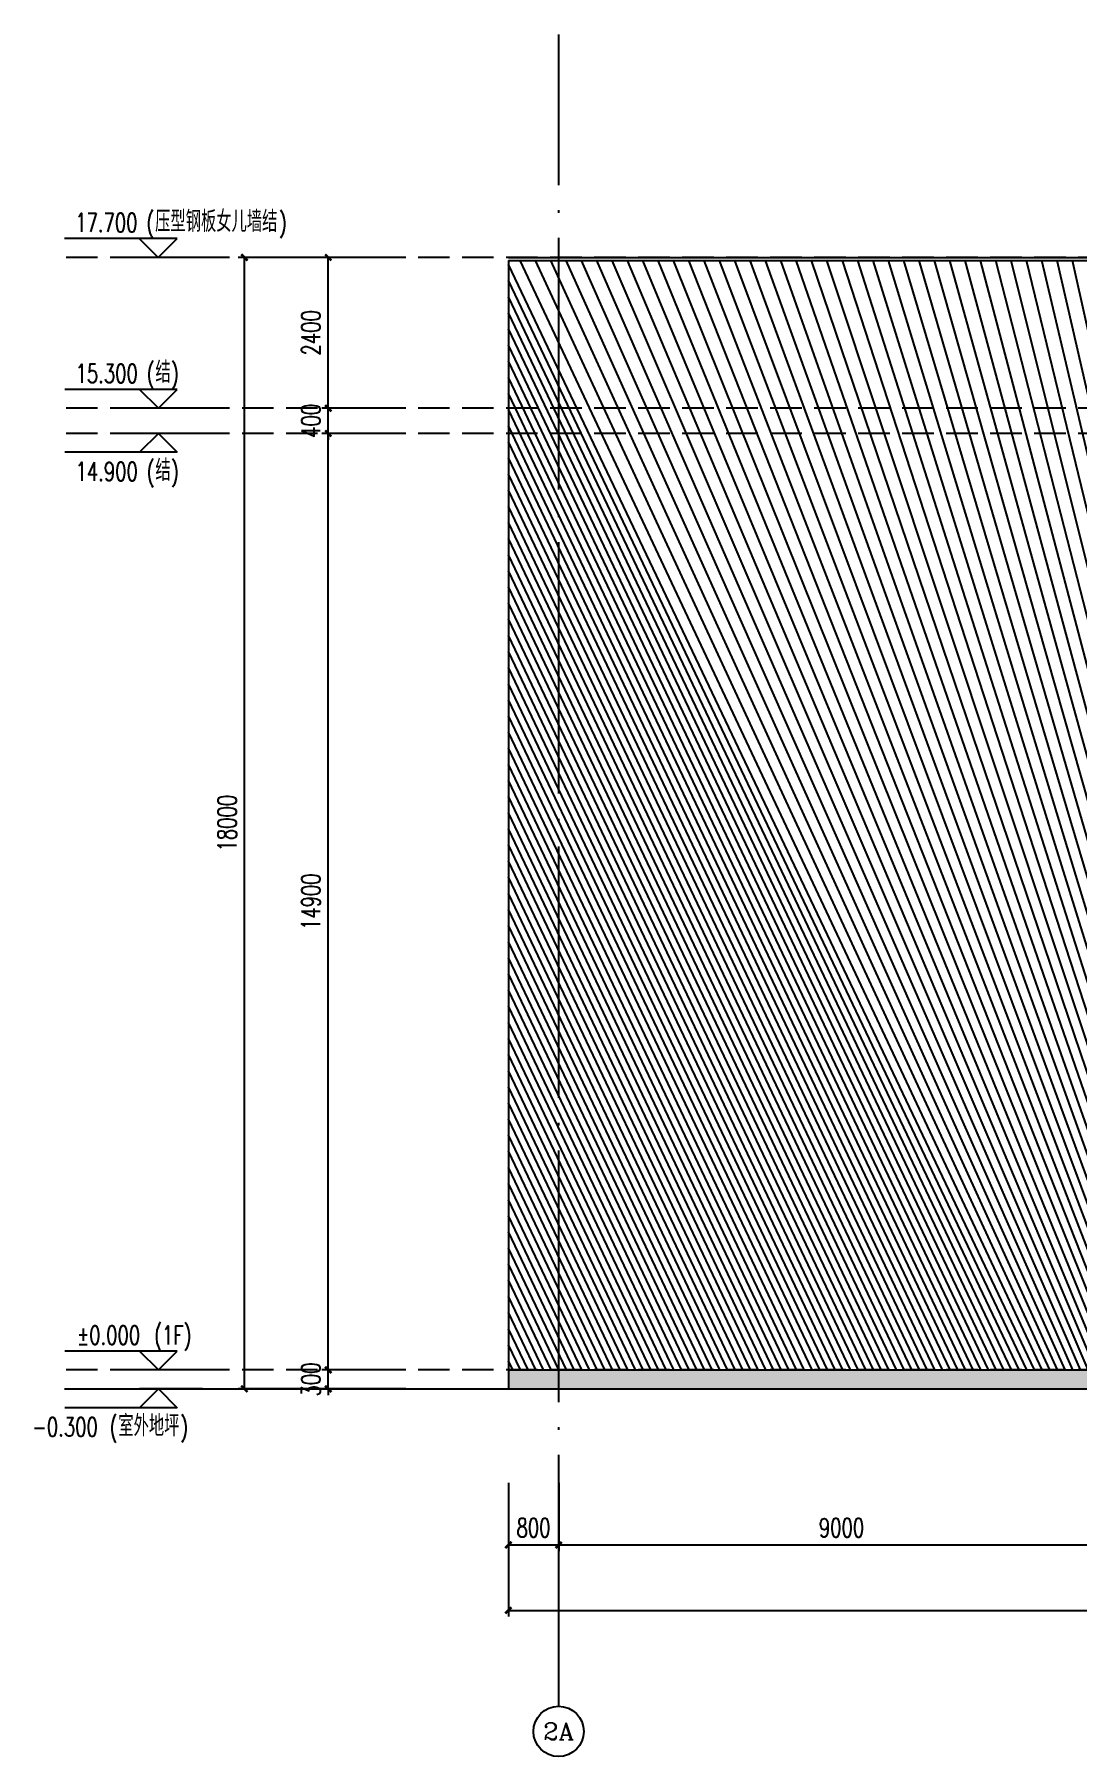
# Model space of a CAD drawing. Extents: x -4210259 to 293730, y -7499 to 868879.
# Drawn here: x -910898 to -894305, y 511087 to 538485 of the extents above; entities that cross this region are included whole.
import ezdxf
from ezdxf.enums import TextEntityAlignment as Align

# ---------------------------------------------------------------- set-up
doc = ezdxf.new("R2010")
doc.units = 0
doc.header["$LTSCALE"] = 1000
doc.header["$MEASUREMENT"] = 0
doc.linetypes.add('__DASH', pattern=[0.35, 0.25, -0.1])
doc.linetypes.add('DOTE', pattern=[2.4200000000000004, 2, -0.2, 0.02, -0.2])
doc.layers.get('Defpoints').update_dxf_attribs({"color": 210})
for name, color, linetype in [('A-AXIS-D', 1, 'Continuous'), ('A-AXIS-DOTE', 14, 'DOTE'), ('A-HATCH-2', 251, 'Continuous'), ('A-LIN-V', 9, 'Continuous'), ('AS-WALL', 40, 'Continuous'), ('DIM_ELEV', 3, 'Continuous'), ('PUB_TEXT', 7, 'Continuous')]:
    doc.layers.add(name, color=color, linetype=linetype)
doc.styles.add('_TCH_AXIS', font='COMPLEX', dxfattribs={"bigfont": 'GBCBIG'})
doc.styles.add('_TCH_DIM', font='SIMPLEX', dxfattribs={"bigfont": 'GBCBIG'})
doc.styles.add('_TCH_DIM_T3', font='SIMPLEX', dxfattribs={"width": 0.7058823529411765, "bigfont": 'GBCBIG'})
doc.dimstyles.new('_TCH_ARCH&&100', dxfattribs={"dimtxt": 297.5, "dimasz": 100, "dimexe": 100, "dimexo": 100, "dimgap": 126.25, "dimtad": 1, "dimdec": 0, "dimzin": 0, "dimdsep": 46, "dimtxsty": '_TCH_DIM_T3', "dimblk": 'ARCHTICK', "dimcen": 0.09, "dimclrt": 7, "dimazin": 2, "dimtfac": 1, "dimtdec": 0, "dimtix": 1, "dimtmove": 2, "dimatfit": 3, "dimfxl": 0, "dimtolj": 1, "dimtzin": 0, "dimarcsym": 0})

# ---------------------------------------------------------------- blocks, each defined once
blk = doc.blocks.new('_ArchTick')
at = {"color": 0, "linetype": 'ByBlock', "const_width": 0.4}
blk.add_lwpolyline([(-0.5, -0.5), (0.5, 0.5)], dxfattribs=at)
blk = doc.blocks.new('*D482')
at = {"layer": 'A-AXIS-D', "color": 0, "lineweight": -2}
for p, q in [((-906326.1936800354, 534937.4520265253), (-907659.5270133689, 534937.4520265253)), ((-907559.5270133689, 516937.4520265248), (-907559.5270133689, 534937.4520265253)), ((-906326.1936800354, 516937.4520265248), (-907659.5270133689, 516937.4520265248))]:
    blk.add_line(p, q, dxfattribs=at)
at = {"layer": 'Defpoints', "color": 0}
for p in [(-907559.5270133689, 534937.4520265253), (-906226.1936800354, 534937.4520265253), (-906226.1936800354, 516937.4520265248)]:
    blk.add_point(p, dxfattribs=at)
at = {"layer": 'A-AXIS-D', "color": 0, "lineweight": -2, "xscale": 100, "yscale": 100, "zscale": 100}
for p, rotation in [((-907559.5270133689, 534937.4520265253), 90), ((-907559.5270133689, 516937.4520265248), 270)]:
    blk.add_blockref('_ArchTick', p, dxfattribs=dict(at, rotation=rotation))
at = {"layer": 'A-AXIS-D', "color": 7, "insert": (-907834.5270133686, 525937.4520265252), "char_height": 297.5, "attachment_point": 5, "rotation": 90, "style": '_TCH_DIM_T3'}
blk.add_mtext('\\A1;18000', dxfattribs=at)
blk = doc.blocks.new('*D483')
at = {"layer": 'A-AXIS-D', "color": 0, "lineweight": -2}
for p, q in [((-906224.5270133682, 517237.4520265251), (-906224.5270133682, 517337.4520265251)), ((-904991.1936800345, 517237.4520265251), (-906324.5270133682, 517237.4520265251)), ((-906224.5270133682, 516937.4520265248), (-906224.5270133682, 517237.4520265251)), ((-904991.1936800345, 516937.4520265248), (-906324.5270133682, 516937.4520265248)), ((-906224.5270133682, 516937.4520265248), (-906224.5270133682, 516837.4520265248))]:
    blk.add_line(p, q, dxfattribs=at)
at = {"layer": 'Defpoints', "color": 0}
for p in [(-906224.5270133682, 517237.4520265251), (-904891.1936800345, 517237.4520265251), (-904891.1936800345, 516937.4520265248)]:
    blk.add_point(p, dxfattribs=at)
at = {"layer": 'A-AXIS-D', "color": 0, "lineweight": -2, "xscale": 100, "yscale": 100, "zscale": 100}
for p, rotation in [((-906224.5270133682, 517237.4520265251), 270), ((-906224.5270133682, 516937.4520265248), 90)]:
    blk.add_blockref('_ArchTick', p, dxfattribs=dict(at, rotation=rotation))
at = {"layer": 'A-AXIS-D', "color": 7, "insert": (-906499.5270133679, 517087.4520265251), "char_height": 297.5, "attachment_point": 5, "rotation": 90, "style": '_TCH_DIM_T3'}
blk.add_mtext('\\A1;300', dxfattribs=at)
blk = doc.blocks.new('*D484')
at = {"layer": 'A-AXIS-D', "color": 0, "lineweight": -2}
for p, q in [((-904991.1936800345, 532137.4520265252), (-906324.5270133682, 532137.4520265252)), ((-906224.5270133682, 517237.4520265251), (-906224.5270133682, 532137.4520265252)), ((-904991.1936800345, 517237.4520265251), (-906324.5270133682, 517237.4520265251))]:
    blk.add_line(p, q, dxfattribs=at)
at = {"layer": 'Defpoints', "color": 0}
for p in [(-906224.5270133682, 532137.4520265252), (-904891.1936800345, 532137.4520265252), (-904891.1936800345, 517237.4520265251)]:
    blk.add_point(p, dxfattribs=at)
at = {"layer": 'A-AXIS-D', "color": 0, "lineweight": -2, "xscale": 100, "yscale": 100, "zscale": 100}
for p, rotation in [((-906224.5270133682, 532137.4520265252), 90), ((-906224.5270133682, 517237.4520265251), 270)]:
    blk.add_blockref('_ArchTick', p, dxfattribs=dict(at, rotation=rotation))
at = {"layer": 'A-AXIS-D', "color": 7, "insert": (-906499.5270133679, 524687.4520265253), "char_height": 297.5, "attachment_point": 5, "rotation": 90, "style": '_TCH_DIM_T3'}
blk.add_mtext('\\A1;14900', dxfattribs=at)
blk = doc.blocks.new('*D485')
at = {"layer": 'A-AXIS-D', "color": 0, "lineweight": -2}
for p, q in [((-906224.5270133682, 532537.4520265252), (-906224.5270133682, 532637.4520265252)), ((-904991.1936800345, 532537.4520265252), (-906324.5270133682, 532537.4520265252)), ((-906224.5270133682, 532137.4520265252), (-906224.5270133682, 532537.4520265252)), ((-904991.1936800345, 532137.4520265252), (-906324.5270133682, 532137.4520265252)), ((-906224.5270133682, 532137.4520265252), (-906224.5270133682, 532037.4520265252))]:
    blk.add_line(p, q, dxfattribs=at)
at = {"layer": 'Defpoints', "color": 0}
for p in [(-906224.5270133682, 532537.4520265252), (-904891.1936800345, 532537.4520265252), (-904891.1936800345, 532137.4520265252)]:
    blk.add_point(p, dxfattribs=at)
at = {"layer": 'A-AXIS-D', "color": 0, "lineweight": -2, "xscale": 100, "yscale": 100, "zscale": 100}
for p, rotation in [((-906224.5270133682, 532537.4520265252), 270), ((-906224.5270133682, 532137.4520265252), 90)]:
    blk.add_blockref('_ArchTick', p, dxfattribs=dict(at, rotation=rotation))
at = {"layer": 'A-AXIS-D', "color": 7, "insert": (-906499.5270133679, 532337.4520265253), "char_height": 297.5, "attachment_point": 5, "rotation": 90, "style": '_TCH_DIM_T3'}
blk.add_mtext('\\A1;400', dxfattribs=at)
blk = doc.blocks.new('*D486')
at = {"layer": 'A-AXIS-D', "color": 0, "lineweight": -2}
for p, q in [((-904991.1936800345, 534937.4520265253), (-906324.5270133682, 534937.4520265253)), ((-906224.5270133682, 532537.4520265252), (-906224.5270133682, 534937.4520265253)), ((-904991.1936800345, 532537.4520265252), (-906324.5270133682, 532537.4520265252))]:
    blk.add_line(p, q, dxfattribs=at)
at = {"layer": 'Defpoints', "color": 0}
for p in [(-906224.5270133682, 534937.4520265253), (-904891.1936800345, 534937.4520265253), (-904891.1936800345, 532537.4520265252)]:
    blk.add_point(p, dxfattribs=at)
at = {"layer": 'A-AXIS-D', "color": 0, "lineweight": -2, "xscale": 100, "yscale": 100, "zscale": 100}
for p, rotation in [((-906224.5270133682, 534937.4520265253), 90), ((-906224.5270133682, 532537.4520265252), 270)]:
    blk.add_blockref('_ArchTick', p, dxfattribs=dict(at, rotation=rotation))
at = {"layer": 'A-AXIS-D', "color": 7, "insert": (-906499.5270133679, 533737.4520265253), "char_height": 297.5, "attachment_point": 5, "rotation": 90, "style": '_TCH_DIM_T3'}
blk.add_mtext('\\A1;2400', dxfattribs=at)
blk = doc.blocks.new('*D769')
at = {"layer": 'A-AXIS-D', "color": 0, "lineweight": -2}
for p, q in [((-903359.332386501, 515440), (-903359.332386501, 513313.3764944364)), ((-745359.3325523962, 515440), (-745359.3325523962, 513313.3764944364)), ((-903359.332386501, 513413.3764944364), (-745359.3325523962, 513413.3764944364))]:
    blk.add_line(p, q, dxfattribs=at)
at = {"layer": 'Defpoints', "color": 0}
for p in [(-903359.332386501, 515540), (-745359.3325523962, 515540), (-745359.3325523962, 513413.3764944364)]:
    blk.add_point(p, dxfattribs=at)
at = {"layer": 'A-AXIS-D', "color": 0, "lineweight": -2, "xscale": 100, "yscale": 100, "zscale": 100, "rotation": 180}
blk.add_blockref('_ArchTick', (-903359.332386501, 513413.3764944364), dxfattribs=at)
at = {"layer": 'A-AXIS-D', "color": 0, "lineweight": -2, "xscale": 100, "yscale": 100, "zscale": 100}
blk.add_blockref('_ArchTick', (-745359.3325523962, 513413.3764944364), dxfattribs=at)
at = {"layer": 'A-AXIS-D', "color": 7, "insert": (-824359.3324694487, 513688.3764944364), "char_height": 297.5, "attachment_point": 5, "style": '_TCH_DIM_T3'}
blk.add_mtext('\\A1;158000', dxfattribs=at)
blk = doc.blocks.new('*D1049')
at = {"layer": 'A-AXIS-D', "color": 0, "lineweight": -2}
for p, q in [((-902559.3323832983, 515440), (-902559.3323832983, 514353.3764944365)), ((-893559.3323832983, 515440), (-893559.3323832983, 514353.3764944365)), ((-902559.3323832983, 514453.3764944365), (-893559.3323832983, 514453.3764944365))]:
    blk.add_line(p, q, dxfattribs=at)
at = {"layer": 'Defpoints', "color": 0}
for p in [(-902559.3323832983, 515540), (-893559.3323832983, 515540), (-893559.3323832983, 514453.3764944365)]:
    blk.add_point(p, dxfattribs=at)
at = {"layer": 'A-AXIS-D', "color": 0, "lineweight": -2, "xscale": 100, "yscale": 100, "zscale": 100, "rotation": 180}
blk.add_blockref('_ArchTick', (-902559.3323832983, 514453.3764944365), dxfattribs=at)
at = {"layer": 'A-AXIS-D', "color": 0, "lineweight": -2, "xscale": 100, "yscale": 100, "zscale": 100}
blk.add_blockref('_ArchTick', (-893559.3323832983, 514453.3764944365), dxfattribs=at)
at = {"layer": 'A-AXIS-D', "color": 7, "insert": (-898059.3323832983, 514728.3764944365), "char_height": 297.5, "attachment_point": 5, "style": '_TCH_DIM_T3'}
blk.add_mtext('\\A1;9000', dxfattribs=at)
blk = doc.blocks.new('*D1050')
at = {"layer": 'A-AXIS-D', "color": 0, "lineweight": -2}
for p, q in [((-903359.3323865011, 515440), (-903359.3323865011, 514353.3764944365)), ((-902559.3323832983, 515440), (-902559.3323832983, 514353.3764944365)), ((-903359.3323865011, 514453.3764944365), (-902559.3323832983, 514453.3764944365))]:
    blk.add_line(p, q, dxfattribs=at)
at = {"layer": 'Defpoints', "color": 0}
for p in [(-903359.3323865011, 515540), (-902559.3323832983, 515540), (-902559.3323832983, 514453.3764944365)]:
    blk.add_point(p, dxfattribs=at)
at = {"layer": 'A-AXIS-D', "color": 0, "lineweight": -2, "xscale": 100, "yscale": 100, "zscale": 100, "rotation": 180}
blk.add_blockref('_ArchTick', (-903359.3323865011, 514453.3764944365), dxfattribs=at)
at = {"layer": 'A-AXIS-D', "color": 0, "lineweight": -2, "xscale": 100, "yscale": 100, "zscale": 100}
blk.add_blockref('_ArchTick', (-902559.3323832983, 514453.3764944365), dxfattribs=at)
at = {"layer": 'A-AXIS-D', "color": 7, "insert": (-902959.3323848997, 514728.3764944365), "char_height": 297.5, "attachment_point": 5, "style": '_TCH_DIM_T3'}
blk.add_mtext('\\A1;800', dxfattribs=at)

msp = doc.modelspace()

# ---------------------------------------------------------------- hatches: boundary and pattern name
at = {"layer": 'A-HATCH-2'}
h = msp.add_hatch(dxfattribs=at)
h.set_pattern_fill('ANSI31', color=256, scale=150, angle=135)
h.set_pattern_definition([(90, (-40599452407.62403, -3384804562.000004), (-238.125, -1.848892746611746e-30), [])])
h.paths.add_polyline_path([(-886559.3323629389, 517237.4520265247), (-903359.3323865011, 517237.4520265246), (-903359.3323865015, 534887.4520265249), (-886559.3323627966, 534887.4520265249)])
h = msp.add_hatch(dxfattribs=at)
h.set_pattern_fill('ANSI38', color=256, scale=150)
h.set_pattern_definition([(45, (0, 0), (-168.3798022700466, 168.3798022700466), []), (135, (0, 0), (-505.1394068101398, 168.3798022700467), [595.3125, -357.1875])])
h.paths.add_polyline_path([(-769559.3323833103, 517237.4520265249), (-745359.3325523962, 517237.4520265249), (-745359.3325523962, 516937.4520265246), (-769559.3323833103, 516937.4520265246)])
h.paths.add_polyline_path([(-777259.3323626939, 517237.4520265249), (-774559.3323833233, 517237.4520265249), (-774559.3323833233, 516937.4520265245), (-777259.3323626939, 516937.4520265245)])
h.paths.add_polyline_path([(-823059.3323833212, 516937.4520265245), (-778759.3323427011, 516937.4520265245), (-778759.3323427011, 517237.4520265249), (-823059.3323833212, 517237.4520265249)])
h.paths.add_polyline_path([(-831259.3323623936, 517237.4520265392), (-829059.3323833038, 517237.4520265392), (-829059.3323833038, 516937.4520265246), (-831259.3323623936, 516937.4520265246)])
h.paths.add_polyline_path([(-877559.332383292, 516937.4520265246), (-832759.3323424009, 516937.4520265246), (-832759.3323424009, 517237.4520265248), (-877559.332383292, 517237.4520265248)])
h.paths.add_polyline_path([(-885259.3323624021, 516937.4520265246), (-882559.3323833051, 516937.4520265246), (-882559.3323833051, 517237.452026514), (-885259.3323624021, 517237.452026514)])
h.paths.add_polyline_path([(-903359.3323865014, 517237.4520265246), (-886759.3323424095, 517237.4520265246), (-886759.3323424095, 516937.4520265246), (-903359.3323865014, 516937.4520265246)])

# ---------------------------------------------------------------- linework, layer by layer
at = {"layer": 'A-AXIS-D'}
msp.add_circle((-902560.9317563481, 511487.4552240301), 400, dxfattribs=at)
at = {"layer": 'A-AXIS-DOTE', "ltscale": 2}
msp.add_line((-902559.3323832983, 511887.4520265246), (-902559.3323832984, 538485.0684404817), dxfattribs=at)
at = {"layer": 'A-AXIS-DOTE', "linetype": '__DASH', "ltscale": 2}
for p, q in [((-738393.4841132975, 534937.452026525), (-910418.469349959, 534937.4520265246)), ((-738393.4841132975, 532537.452026525), (-910418.469349959, 532537.4520265246)), ((-738393.4841132975, 532137.452026525), (-910418.469349959, 532137.4520265246)), ((-738393.4841132975, 517237.4520265249), (-910418.469349959, 517237.4520265246))]:
    msp.add_line(p, q, dxfattribs=at)
at = {"layer": 'A-LIN-V'}
for p, q in [((-903359.3323865014, 534937.4520265249), (-745359.3325523962, 534937.4520265249)), ((-903359.3323865014, 534887.4520265249), (-903359.3323865014, 516937.4520265246)), ((-903359.3323865014, 534887.4520265249), (-745359.3325523962, 534887.4520265249)), ((-903359.3323865014, 517237.4520265246), (-745359.3325523962, 517237.4520265249))]:
    msp.add_line(p, q, dxfattribs=at)
at = {"layer": 'AS-WALL'}
msp.add_line((-910418.4693499592, 516937.4520265246), (-738393.4841132975, 516937.4520265246), dxfattribs=at)
at = {"layer": 'DIM_ELEV'}
for p, q in [((-908630.4693499592, 535237.4520265248), (-910418.4693499592, 535237.4520265248)), ((-908930.4693499592, 534937.4520265248), (-909230.4693499592, 535237.4520265248)), ((-908930.4693499592, 534937.4520265248), (-908630.4693499592, 535237.4520265248)), ((-908230.4693499592, 534937.4520265248), (-909230.4693499592, 534937.4520265248)), ((-908626.1936800352, 532837.4520265248), (-910414.1936800352, 532837.4520265248)), ((-908926.1936800352, 532537.4520265248), (-909226.1936800352, 532837.4520265248)), ((-908926.1936800352, 532537.4520265248), (-908626.1936800352, 532837.4520265248)), ((-908226.1936800352, 532537.4520265248), (-909226.1936800352, 532537.4520265248)), ((-908926.1936800352, 532137.4520265248), (-909226.1936800352, 531837.4520265248)), ((-908226.1936800352, 532137.4520265248), (-909226.1936800352, 532137.4520265248)), ((-908926.1936800352, 532137.4520265248), (-908626.1936800352, 531837.4520265248)), ((-908626.1936800352, 531837.4520265248), (-910414.1936800352, 531837.4520265248)), ((-908626.1936800352, 517537.4520265246), (-910414.1936800352, 517537.4520265246)), ((-908926.1936800352, 517237.4520265246), (-909226.1936800352, 517537.4520265246)), ((-908926.1936800352, 517237.4520265246), (-908626.1936800352, 517537.4520265246)), ((-908226.1936800352, 517237.4520265246), (-909226.1936800352, 517237.4520265246)), ((-908926.1936800352, 516937.4520265246), (-909226.1936800352, 516637.4520265246)), ((-908226.1936800352, 516937.4520265246), (-909226.1936800352, 516937.4520265246)), ((-908926.1936800352, 516937.4520265246), (-908626.1936800352, 516637.4520265246)), ((-908626.1936800352, 516637.4520265246), (-910414.1936800352, 516637.4520265246))]:
    msp.add_line(p, q, dxfattribs=at)

# ---------------------------------------------------------------- texts
at = {"layer": 'PUB_TEXT', "style": '_TCH_DIM', "width": 0.7058823529411765}
for s, p in [('17.700', (-910248.4693499592, 535342.4520265248)), ('(', (-909118.4693499592, 535342.4520265248)), (')', (-907012.5119031507, 535342.4520265248)), ('15.300', (-910244.1936800352, 532942.4520265248)), ('(', (-909114.1936800352, 532942.4520265248)), (')', (-908728.4489991841, 532942.4520265248)), ('14.900', (-910244.1936800352, 531382.4520265248)), ('(', (-909114.1936800352, 531382.4520265248)), (')', (-908728.4489991841, 531382.4520265248)), ('%%P0.000', (-910224.1936800352, 517642.4520265246)), ('(1F)', (-908994.1936800352, 517642.4520265246)), ('-0.300', (-910934.3323796578, 516182.4520265246)), ('(', (-909704.3323796578, 516182.4520265246)), (')', (-908581.3536562535, 516182.4520265246))]:
    msp.add_text(s, height=297.5, dxfattribs=at).set_placement(p)
at = {"layer": 'PUB_TEXT', "style": '_TCH_DIM'}
for s, p in [('压型钢板女儿墙结', (-908978.4693499592, 535342.4520265248)), ('结', (-908974.1936800352, 532942.4520265248)), ('结', (-908974.1936800352, 531382.4520265248)), ('室外地坪', (-909564.3323796578, 516182.4520265246))]:
    msp.add_text(s, height=337.5886524822695, dxfattribs=at).set_placement(p)
at = {"layer": 'PUB_TEXT', "style": '_TCH_AXIS'}
msp.add_text('2A', height=270.8642225464687, dxfattribs=at).set_placement((-902805.9993862711, 511352.0231127568), (-902315.8641264251, 511352.0231127568), align=Align.FIT)

# ---------------------------------------------------------------- dimensions: what is measured, and where the dimension line sits
at = {"layer": 'A-AXIS-D'}
for p1, p2, distance, picture, middle in [((-906226.193680035, 516937.4520265246), (-906226.193680035, 534937.452026525), 1333.3333333339542, '*D482', (-907834.5270133686, 525937.4520265252)), ((-904891.193680034, 532537.4520265249), (-904891.193680034, 534937.452026525), 1333.333333334187, '*D486', (-906499.5270133679, 533737.4520265253)), ((-904891.193680034, 532137.4520265249), (-904891.193680034, 532537.4520265249), 1333.333333334187, '*D485', (-906499.5270133679, 532337.4520265253)), ((-904891.193680034, 517237.4520265249), (-904891.193680034, 532137.4520265249), 1333.333333334187, '*D484', (-906499.5270133679, 524687.4520265253)), ((-904891.193680034, 516937.4520265246), (-904891.193680034, 517237.4520265249), 1333.333333334187, '*D483', (-906499.5270133679, 517087.4520265251))]:
    dim = msp.add_aligned_dim(p1=p1, p2=p2, distance=distance, dimstyle='_TCH_ARCH&&100', dxfattribs=at)
    dim.commit()
    dim.dimension.update_dxf_attribs({"geometry": picture, "text_midpoint": middle})
for base, p1, p2, picture, middle in [((-745359.3325523962, 513413.3764944364), (-903359.332386501, 515540), (-745359.3325523962, 515540), '*D769', (-824359.3324694487, 513688.3764944364)), ((-902559.3323832983, 514453.3764944365), (-903359.3323865011, 515540), (-902559.3323832983, 515540), '*D1050', (-902959.3323848997, 514728.3764944365)), ((-893559.3323832983, 514453.3764944365), (-902559.3323832983, 515540), (-893559.3323832983, 515540), '*D1049', (-898059.3323832983, 514728.3764944365))]:
    dim = msp.add_linear_dim(base=base, p1=p1, p2=p2, angle=0, dimstyle='_TCH_ARCH&&100', override={"dimgap": 0}, dxfattribs=at)
    dim.commit()
    dim.dimension.update_dxf_attribs({"geometry": picture, "text_midpoint": middle, "dimtype": 129})

doc.saveas('drawing.dxf')
